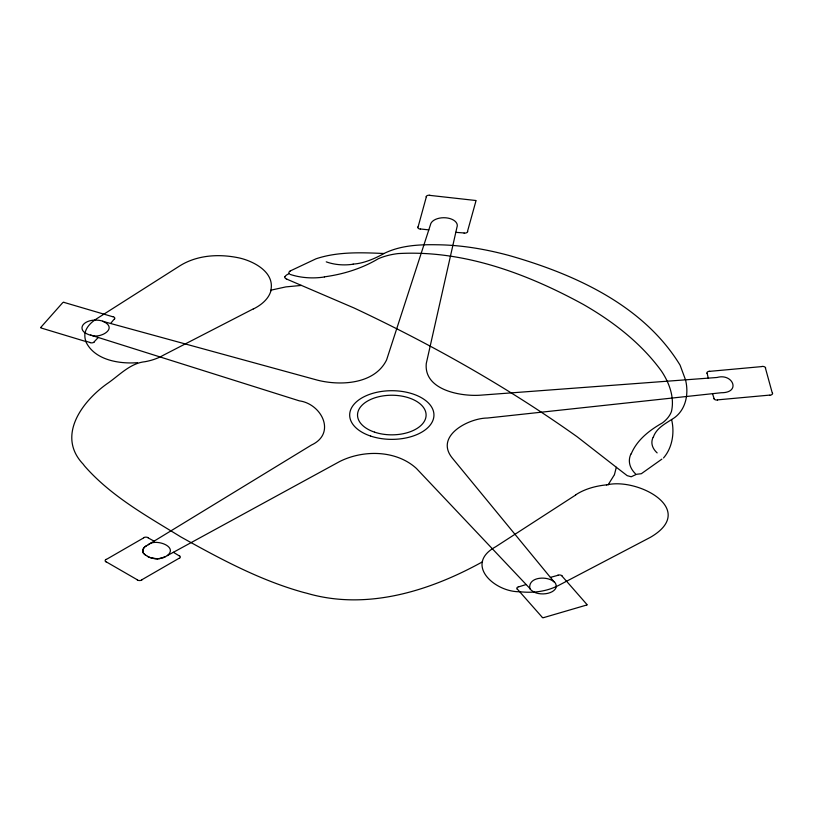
<?xml version="1.0" encoding="UTF-8"?>
<svg xmlns="http://www.w3.org/2000/svg" width="813" height="813" viewBox="0 0 813 813"><rect width="100%" height="100%" fill="white"/><g stroke="black" fill="none" stroke-linecap="round" stroke-linejoin="round"><path stroke-width="1.22" d="M475.971 200.872L467.465 231.542M270.668 291.105C275.414 272.924 254.876 261.745 240.15 258.158C220.171 253.666 197.691 254.703 179.947 265.77L96.96 318.574A54.674 31.565 0 0 0 94.633 320.149L94.593 320.2A43.78 25.274 0 0 0 85.08 332.771A48.597 28.059 0 0 0 85.822 341.206M575.655 495.026L495.767 546.712C463.501 564.313 494.893 592.26 519.67 591.722A48.597 28.059 0 0 0 534.253 592.077A43.78 25.274 0 0 0 556.031 586.62L556.163 586.61A54.674 31.565 0 0 0 558.887 585.269L650.349 537.352C698.53 509.365 637.057 477.16 606.468 484.975M614.465 474.589L616.315 467.262L577.2 436.805C507.16 386.968 431.855 344.539 354.102 308.005L286.826 279.154M418.065 227.02L426.358 196.797M653.266 437.374C656.091 428.553 664.536 424.112 671.802 419.417C685.674 411.52 689.17 394.356 685.511 379.834L680.075 365.149C643.408 305.027 574.1 273.991 508.836 255.424C485.391 249.124 461.256 244.987 436.937 244.774C418.959 244.418 400.342 245.414 383.929 253.524C376.785 257.619 364.143 263.575 353.116 264.083M631.183 453.949C637.046 439.782 649.617 430.158 662.544 422.831A48.963 28.272 0 0 0 671.477 411.408C674.699 397.445 669.241 382.71 661.487 371.135C641.152 343.137 613.154 321.572 583.348 304.458C527.037 273.635 463.247 249.794 398.096 253.585A48.963 28.272 0 0 0 378.309 258.727C361.887 268.544 343.34 274.286 324.417 276.837M284.906 276.786L284.977 276.664A9.309 5.376 0 0 1 288.93 273.818M608.094 484.833L614.384 474.782M167.315 555.584C178.708 546.458 155.151 538.176 148.251 544.73M102.601 321.287L110.598 323.483L114.247 319.062M40.68 327.517L62.611 302.792A2.154 1.24 0 0 1 63.79 302.233M94.176 341.806L98.221 337.507M157.041 558.846L149.765 557.444A21.819 12.591 0 0 1 147.478 556.305L145.588 555.106A17.845 10.305 0 0 1 145.151 554.771C141.035 552.444 142.986 547.19 146.675 545.635A25.833 14.919 0 0 1 147.875 544.934L311.46 445.036C336.602 433.359 321.633 403.858 299.336 400.85L91.523 335.352A11.88 6.86 0 0 1 91.046 335.261L90.446 335.058M530.34 589.029L530.035 588.754A11.87 6.85 0 0 1 529.832 588.409L416.388 468.42C396.226 450.026 363.472 449.65 339.854 461.428L166.828 555.879A25.833 14.919 0 0 1 165.7 556.519L163.047 557.748M663.53 457.943C672.381 447.76 674.749 432.567 671.599 419.559M661.904 459.111L641.335 473.715L636.538 474.284L631.203 476.774L627.179 475.646L616.315 467.262M253.27 308.899L163.748 355.017C157.976 358.411 151.523 360.535 144.958 361.714C129.958 363.208 118.891 375.789 106.859 383.888C81.92 401.673 56.412 436.134 83.211 464.193A135.7 78.353 0 0 0 84.776 466.245C111.218 496.377 147.021 516.133 180.771 536.885C219.845 558.704 259.774 580.218 303.107 592.301A135.7 78.353 0 0 0 306.674 593.205C366.643 610.827 429.711 591.041 482.505 561.813M106.3 559.456L143.779 537.82M141.665 579.872L179.145 558.236M165.415 556.661L159.633 558.694M290.18 270.973L316.054 258.788C337.71 251.522 361.47 252.528 383.98 253.504M146.513 545.747C142.864 547.149 140.913 552.251 144.877 554.557M163.159 557.637L157.356 558.938M518.653 586.874L526.102 584.537M586.773 605.004L543.755 617.585M270.922 290.17L285.861 286.898L301.359 285.424M110.598 323.483L317.568 380.189C340.81 386.033 374.803 384.153 386.612 359.874L430.433 224.845A13.496 7.795 0 0 1 445.92 217.813A13.496 7.795 0 0 1 456.947 227.274L426.276 363.502C423.675 390.21 461.174 396.754 481.072 395.138L717.046 377.476C732.859 372.943 741.334 392.862 721.233 392.74L487.353 418.034C468.806 418.095 434.457 435.89 452.17 457.902L550.391 577.393L558.043 575.289M159.429 558.633L155.08 558.856L150.334 557.677M709.637 371.358L761.994 366.572M717.462 399.874L769.82 395.088M137.58 362.669C119.084 364.133 94.369 360.078 85.782 341.541M534.253 592.047L534.182 591.996A13.597 7.856 0 0 1 529.964 588.775M94.562 320.2L94.593 320.2A13.191 7.622 0 0 1 103.414 321.399M455.727 232.335L464.132 232.975M429.691 195.364L475.89 200.516M420.473 228.981L428.807 229.876M91.523 335.352C100.141 338.757 118.444 328.574 103.434 321.521M63.881 302.365L112.916 316.785M85.772 341.216L90.202 342.517M85.223 332.802L85.304 332.842A13.567 7.835 0 0 0 91.015 335.302M147.946 537.789L154.094 541.153M106.249 561.854L137.509 579.903M173.372 552.281L179.206 555.838M554.192 582.017C547.627 575.645 527.972 576.62 529.832 588.409M145.557 555.076L145.588 555.106A19.075 11.016 0 0 1 145.151 554.781M561.976 576.061L566.559 581.254M517.414 589.171L542.444 617.524M567.21 581.976L586.823 604.364M550.391 577.393L553.785 581.529M712.523 393.675L714.068 398.492M765.389 367.954L772.309 393.167M707.147 373.279L708.255 378.136M324.478 276.959A44.847 25.894 0 0 1 290.119 274.398M635.41 473.745A44.847 25.894 0 0 1 630.959 453.918M575.533 494.965A51.981 30.01 0 0 1 606.437 484.883M113.037 316.643A3.252 1.88 0 0 1 114.511 319.133M84.989 332.863A13.628 7.866 0 0 1 83.099 324.814A13.628 7.866 0 0 1 94.552 320.088M353.177 264.205A33.74 19.482 0 0 1 326.247 261.847M149.968 557.525A20.254 11.697 0 0 1 147.478 556.305M270.82 291.125A51.981 30.01 0 0 1 253.371 308.97M94.43 341.887A3.252 1.88 0 0 1 90.07 342.669M553.988 581.539A13.191 7.622 0 0 1 556.001 586.63M556.265 586.661A13.628 7.866 0 0 1 548.084 593.266A13.628 7.866 0 0 1 534.151 592.179M706.863 373.299A3.252 1.88 0 0 1 709.597 371.195M761.944 366.409A3.252 1.88 0 0 1 765.673 367.923M772.594 393.146A3.252 1.88 0 0 1 769.86 395.25M717.513 400.037A3.252 1.88 0 0 1 713.784 398.522M586.925 604.648A1.88 1.087 0 0 1 586.956 605.014M543.724 617.555A2.073 1.199 0 0 1 542.403 617.646M179.409 555.716A3.252 1.88 0 0 1 179.348 558.358M141.879 579.994A3.252 1.88 0 0 1 137.306 580.025M106.046 561.976A3.252 1.88 0 0 1 106.097 559.334M143.576 537.698A3.252 1.88 0 0 1 148.139 537.667M85.741 341.521A9.888 5.711 0 0 0 85.152 341.308L41.29 328.046A1.88 1.087 0 0 1 40.65 327.68M286.796 279.174A4.4 2.541 0 0 1 284.804 276.776M289.357 273.696A3.608 2.083 0 0 1 290.251 271.034M420.423 229.144A3.252 1.88 0 0 1 417.78 227M426.073 196.776A3.252 1.88 0 0 1 429.731 195.191M467.749 231.563A3.252 1.88 0 0 1 464.091 233.138M517.159 589.242A3.252 1.88 0 0 1 518.511 586.722M557.911 575.137A3.252 1.88 0 0 1 562.24 575.98M657.148 452.892A33.74 19.482 0 0 1 653.073 437.343M370.586 436.053A42.134 24.329 0 0 0 433.949 415.138A42.134 24.329 0 0 0 370.891 393.919A42.134 24.329 0 0 0 370.586 436.053M374.539 432.15A34.298 19.807 0 0 0 426.103 415.118A34.298 19.807 0 0 0 374.783 397.852A34.298 19.807 0 0 0 374.539 432.15"/></g></svg>
